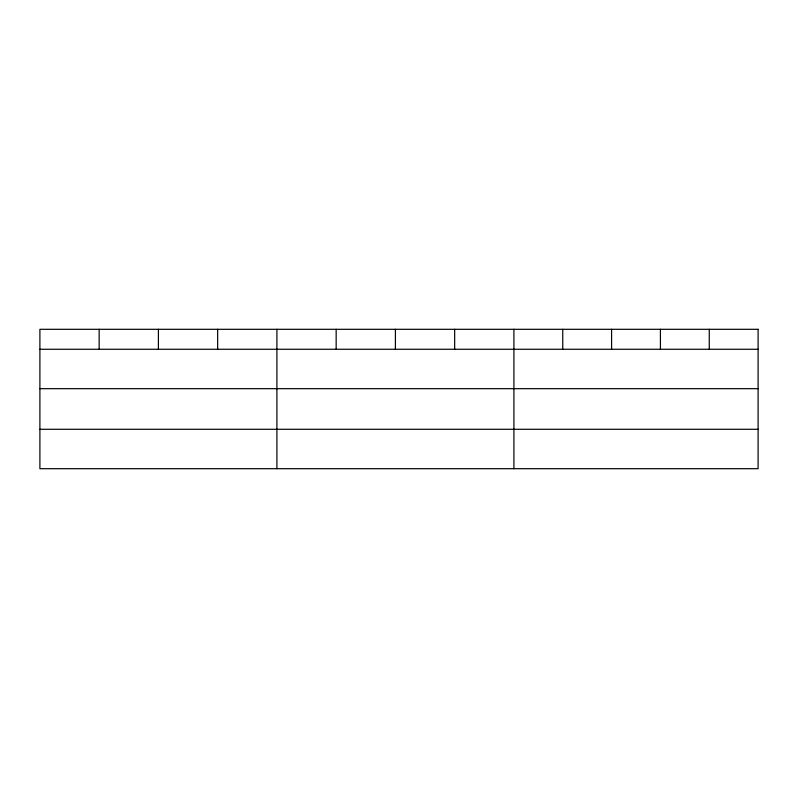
<?xml version="1.0" encoding="UTF-8"?>
<svg xmlns="http://www.w3.org/2000/svg" width="798" height="798" viewBox="0 0 798 798"><rect width="100%" height="100%" fill="white"/><g stroke="black" fill="none" stroke-linecap="round" stroke-linejoin="round"><path stroke-width="1.2" d="M39.9 349.265L758.1 349.265M39.9 388.676L758.1 388.676M39.9 429.284L758.1 429.284M709.262 329.305L709.262 349.265M660.425 329.305L660.425 349.265M611.587 329.305L611.587 349.265M562.75 329.305L562.75 349.265M513.912 329.305L513.912 468.695M454.661 329.305L454.661 349.265M395.409 329.305L395.409 349.265M336.158 329.305L336.158 349.265M276.906 329.305L276.906 468.695M217.655 329.305L217.655 349.265M158.403 329.305L158.403 349.265M99.152 329.305L99.152 349.265M758.1 329.305L39.9 329.305L39.9 468.695L758.1 468.695L758.1 329.305"/></g></svg>
